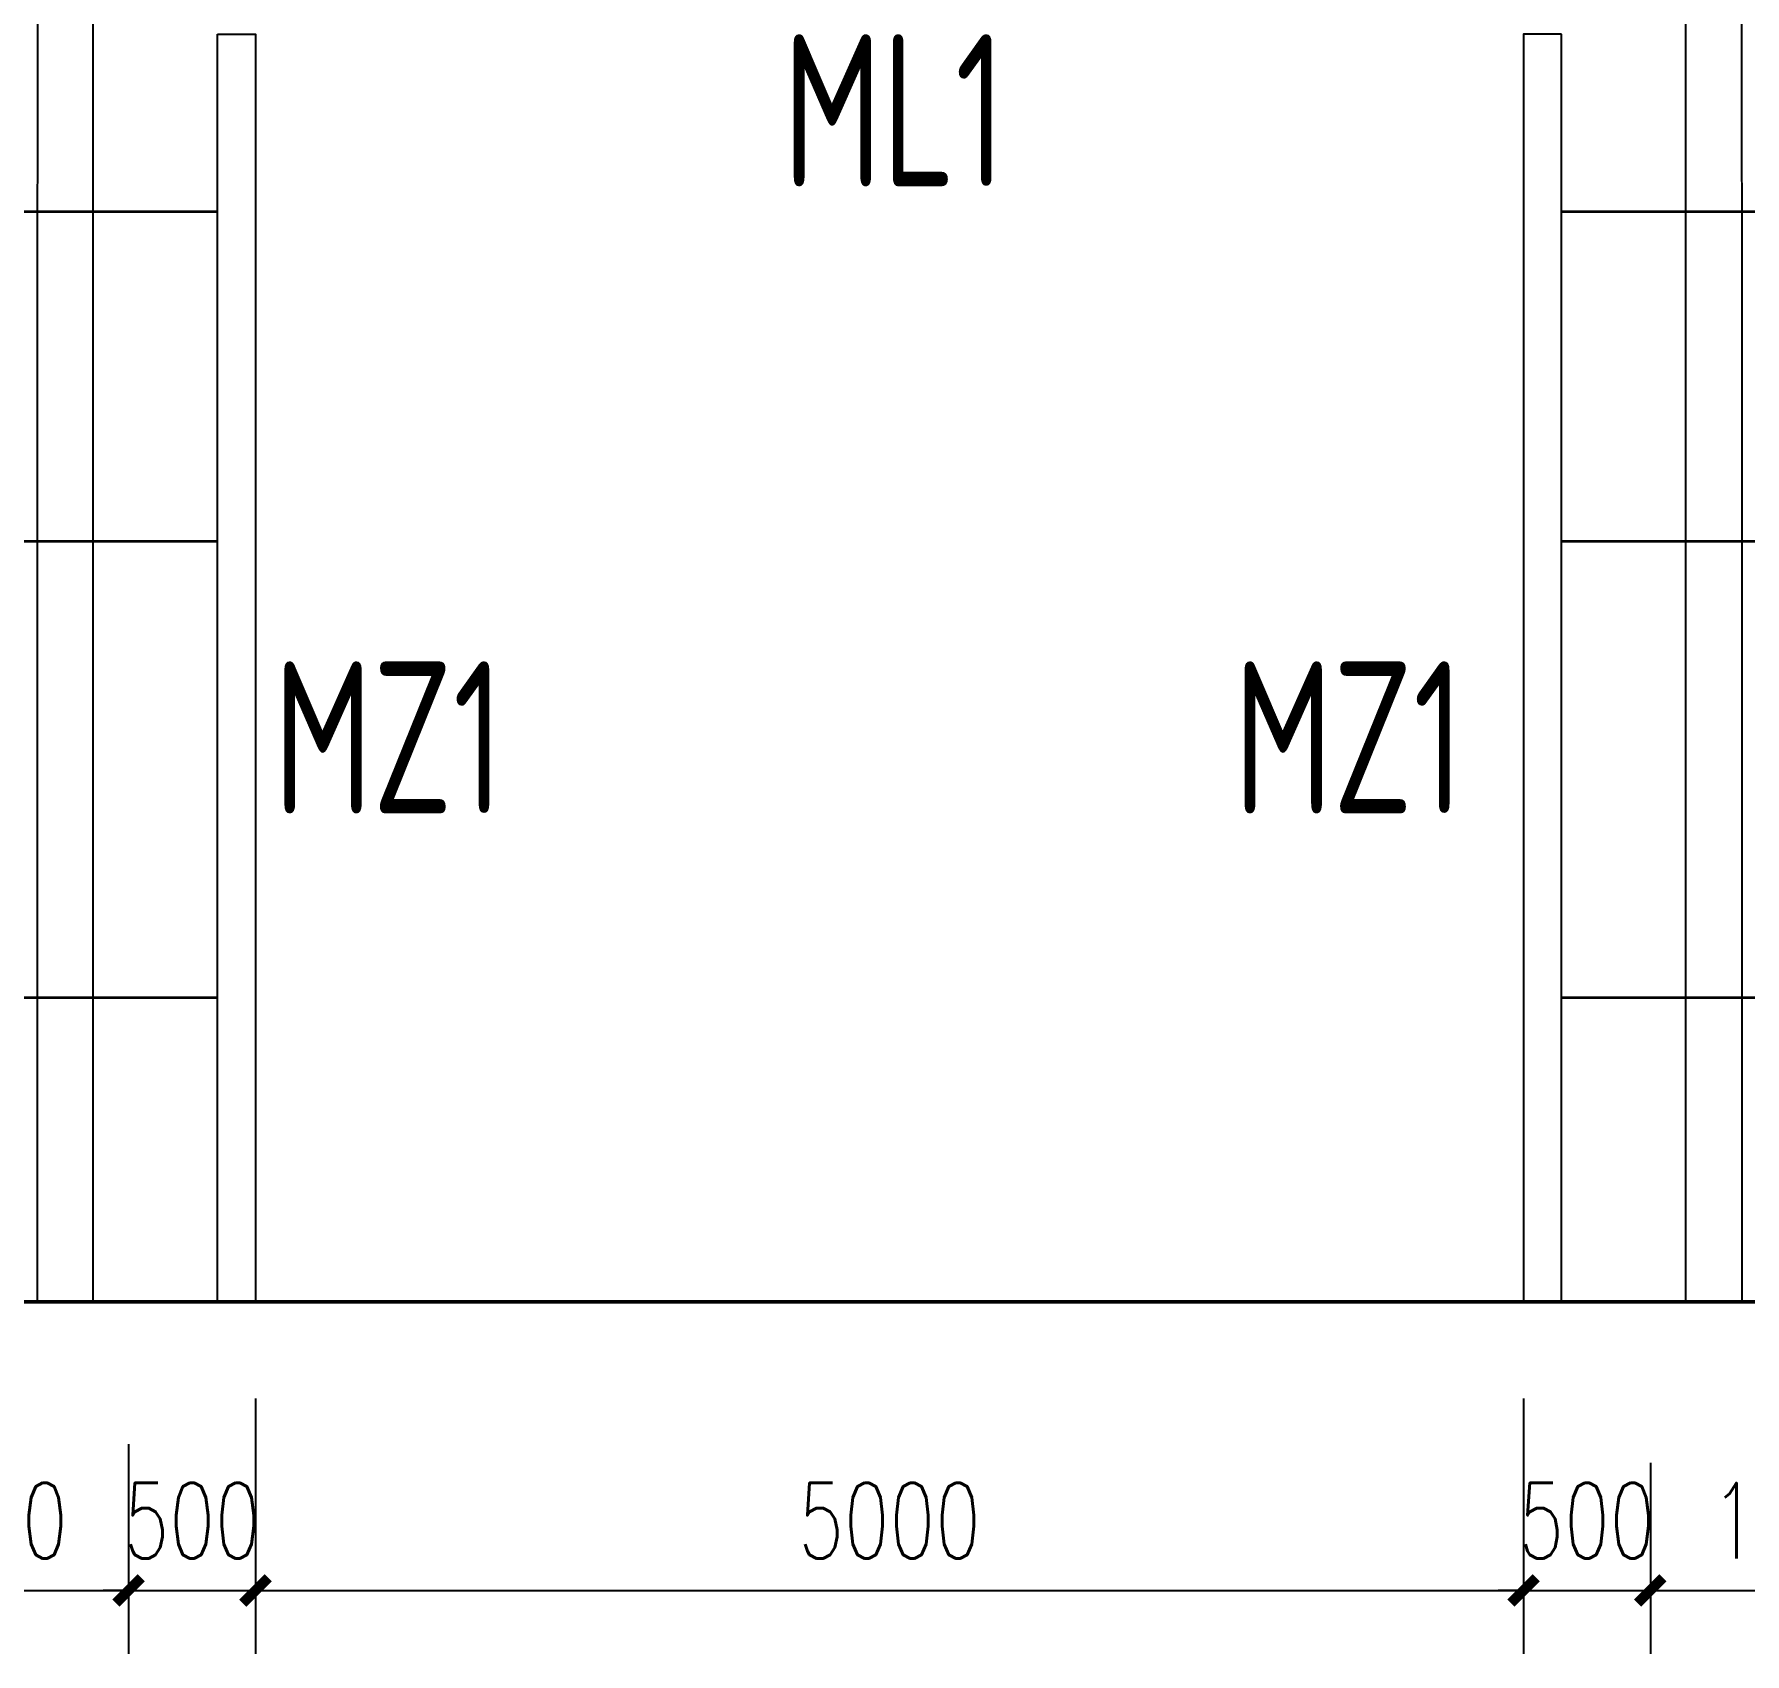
# Model space of a CAD drawing. Extents: x -33967 to 1773478, y -1022458 to -784650.
# Drawn here: x 1432146 to 1438891, y -997010 to -990621 of the extents above; entities that cross this region are included whole.
import ezdxf

# ---------------------------------------------------------------- set-up
doc = ezdxf.new("R2010")
doc.units = 0
doc.header["$LTSCALE"] = 1000
doc.header["$MEASUREMENT"] = 0
doc.linetypes.add('DOTE', pattern=[2.42, 2, -0.2, 0.02, -0.2])
for name, color, linetype in [('AXIS', 3, 'Continuous'), ('DOTE', 1, 'DOTE'), ('GZ', 50, 'Continuous'), ('LT', 27, 'Continuous'), ('TEXT', 7, 'Continuous')]:
    doc.layers.add(name, color=color, linetype=linetype)
doc.styles.add('_TCH_DIM_T3', font='SIMPLEX', dxfattribs={"width": 0.705882, "bigfont": 'GBCBIG'})
doc.styles.add('TSSD_Label', font='tssdeng.shx', dxfattribs={"width": 0.7, "bigfont": 'hztxt.shx'})
doc.dimstyles.new('TCH_100_1', dxfattribs={"dimtxt": 297.5, "dimasz": 100, "dimexe": 250, "dimexo": 300, "dimgap": 126.25, "dimtad": 1, "dimdec": 0, "dimzin": 0, "dimdsep": 46, "dimtxsty": '_TCH_DIM_T3', "dimblk": 'ARCHTICK', "dimcen": 0.09, "dimclrd": 126, "dimclre": 126, "dimclrt": 7, "dimazin": 2, "dimtfac": 1, "dimtdec": 0, "dimtix": 1, "dimtmove": 2, "dimatfit": 3, "dimfxl": 1, "dimtolj": 1, "dimtzin": 0, "dimarcsym": 0})

# ---------------------------------------------------------------- blocks, each defined once
blk = doc.blocks.new('_ArchTick')
at = {"color": 0, "linetype": 'ByBlock', "const_width": 0.4}
blk.add_lwpolyline([(-0.5, -0.5), (0.5, 0.5)], dxfattribs=at)
blk = doc.blocks.new('*D1569')
at = {"color": 126, "lineweight": -2, "transparency": 16777216}
for p, q in [((1433018.6, -996003.1), (1433018.6, -997009.6)), ((1432518.6, -996255.9), (1432518.6, -997009.6)), ((1432518.6, -996759.6), (1432418.6, -996759.6)), ((1432518.6, -996759.6), (1433018.6, -996759.6)), ((1433018.6, -996759.6), (1433118.6, -996759.6))]:
    blk.add_line(p, q, dxfattribs=at)
at = {"layer": 'Defpoints', "color": 0, "transparency": 16777216}
for p in [(1433018.6, -995703.1), (1432518.6, -995955.9), (1433018.6, -996759.6)]:
    blk.add_point(p, dxfattribs=at)
at = {"color": 126, "lineweight": -2, "transparency": 16777216, "xscale": 100, "yscale": 100, "zscale": 100}
blk.add_blockref('_ArchTick', (1432518.6, -996759.6), dxfattribs=at)
at = {"color": 126, "lineweight": -2, "transparency": 16777216, "xscale": 100, "yscale": 100, "zscale": 100, "rotation": 180}
blk.add_blockref('_ArchTick', (1433018.6, -996759.6), dxfattribs=at)
at = {"color": 7, "transparency": 16777216, "insert": (1432768.6, -996484.6), "char_height": 297.5, "attachment_point": 5, "style": '_TCH_DIM_T3'}
blk.add_mtext('\\A1;500', dxfattribs=at)
blk = doc.blocks.new('*D1570')
at = {"color": 126, "lineweight": -2, "transparency": 16777216}
for p, q in [((1433018.6, -996003.1), (1433018.6, -997009.6)), ((1438018.6, -996003.1), (1438018.6, -997009.6)), ((1433018.6, -996759.6), (1438018.6, -996759.6))]:
    blk.add_line(p, q, dxfattribs=at)
at = {"layer": 'Defpoints', "color": 0, "transparency": 16777216}
for p in [(1433018.6, -995703.1), (1438018.6, -995703.1), (1438018.6, -996759.6)]:
    blk.add_point(p, dxfattribs=at)
at = {"color": 126, "lineweight": -2, "transparency": 16777216, "xscale": 100, "yscale": 100, "zscale": 100, "rotation": 180}
blk.add_blockref('_ArchTick', (1433018.6, -996759.6), dxfattribs=at)
at = {"color": 126, "lineweight": -2, "transparency": 16777216, "xscale": 100, "yscale": 100, "zscale": 100}
blk.add_blockref('_ArchTick', (1438018.6, -996759.6), dxfattribs=at)
at = {"color": 7, "transparency": 16777216, "insert": (1435518.6, -996484.6), "char_height": 297.5, "attachment_point": 5, "style": '_TCH_DIM_T3'}
blk.add_mtext('\\A1;5000', dxfattribs=at)
blk = doc.blocks.new('*D1571')
at = {"color": 126, "lineweight": -2, "transparency": 16777216}
for p, q in [((1438018.6, -996003.1), (1438018.6, -997009.6)), ((1438518.6, -996255.9), (1438518.6, -997009.6)), ((1438018.6, -996759.6), (1437918.6, -996759.6)), ((1438018.6, -996759.6), (1438518.6, -996759.6)), ((1438518.6, -996759.6), (1438618.6, -996759.6))]:
    blk.add_line(p, q, dxfattribs=at)
at = {"layer": 'Defpoints', "color": 0, "transparency": 16777216}
for p in [(1438018.6, -995703.1), (1438518.6, -995955.9), (1438518.6, -996759.6)]:
    blk.add_point(p, dxfattribs=at)
at = {"color": 126, "lineweight": -2, "transparency": 16777216, "xscale": 100, "yscale": 100, "zscale": 100}
blk.add_blockref('_ArchTick', (1438018.6, -996759.6), dxfattribs=at)
at = {"color": 126, "lineweight": -2, "transparency": 16777216, "xscale": 100, "yscale": 100, "zscale": 100, "rotation": 180}
blk.add_blockref('_ArchTick', (1438518.6, -996759.6), dxfattribs=at)
at = {"color": 7, "transparency": 16777216, "insert": (1438268.6, -996484.6), "char_height": 297.5, "attachment_point": 5, "style": '_TCH_DIM_T3'}
blk.add_mtext('\\A1;500', dxfattribs=at)
blk = doc.blocks.new('*D1580')
at = {"color": 126, "lineweight": -2, "transparency": 16777216}
for p, q in [((1431318.6, -996003.1), (1431318.6, -997009.6)), ((1432518.6, -996183), (1432518.6, -997009.6)), ((1431318.6, -996759.6), (1432518.6, -996759.6))]:
    blk.add_line(p, q, dxfattribs=at)
at = {"layer": 'Defpoints', "color": 0, "transparency": 16777216}
for p in [(1431318.6, -995703.1), (1432518.6, -995883), (1432518.6, -996759.6)]:
    blk.add_point(p, dxfattribs=at)
at = {"color": 126, "lineweight": -2, "transparency": 16777216, "xscale": 100, "yscale": 100, "zscale": 100, "rotation": 180}
blk.add_blockref('_ArchTick', (1431318.6, -996759.6), dxfattribs=at)
at = {"color": 126, "lineweight": -2, "transparency": 16777216, "xscale": 100, "yscale": 100, "zscale": 100}
blk.add_blockref('_ArchTick', (1432518.6, -996759.6), dxfattribs=at)
at = {"color": 7, "transparency": 16777216, "insert": (1431918.6, -996484.6), "char_height": 297.5, "attachment_point": 5, "style": '_TCH_DIM_T3'}
blk.add_mtext('\\A1;1200', dxfattribs=at)
blk = doc.blocks.new('*D1581')
at = {"color": 126, "lineweight": -2, "transparency": 16777216}
for p, q in [((1439718.6, -996076), (1439718.6, -997009.6)), ((1438518.6, -996255.9), (1438518.6, -997009.6)), ((1438518.6, -996759.6), (1439718.6, -996759.6))]:
    blk.add_line(p, q, dxfattribs=at)
at = {"layer": 'Defpoints', "color": 0, "transparency": 16777216}
for p in [(1439718.6, -995776), (1438518.6, -995955.9), (1439718.6, -996759.6)]:
    blk.add_point(p, dxfattribs=at)
at = {"color": 126, "lineweight": -2, "transparency": 16777216, "xscale": 100, "yscale": 100, "zscale": 100, "rotation": 180}
blk.add_blockref('_ArchTick', (1438518.6, -996759.6), dxfattribs=at)
at = {"color": 126, "lineweight": -2, "transparency": 16777216, "xscale": 100, "yscale": 100, "zscale": 100}
blk.add_blockref('_ArchTick', (1439718.6, -996759.6), dxfattribs=at)
at = {"color": 7, "transparency": 16777216, "insert": (1439118.6, -996484.6), "char_height": 297.5, "attachment_point": 5, "style": '_TCH_DIM_T3'}
blk.add_mtext('\\A1;1200', dxfattribs=at)

msp = doc.modelspace()

# ---------------------------------------------------------------- linework, layer by layer
at = {"layer": 'AXIS', "color": 6, "linetype": 'ByBlock'}
for points in [[(1432868.6, -990621.5), (1433018.6, -990621.5), (1433018.6, -995621.5), (1432868.6, -995621.5)], [(1438168.6, -990621.5), (1438018.6, -990621.5), (1438018.6, -995621.5), (1438168.6, -995621.5)]]:
    msp.add_lwpolyline(points, close=True, dxfattribs=at)
at = {"layer": 'DOTE', "linetype": 'DOTE', "const_width": 15}
msp.add_lwpolyline([(1463018.8, -995621.5), (1408018.4, -995621.5), (1408018.4, -995771.5), (1407256.5, -995771.5)], dxfattribs=at)
at = {"layer": 'DOTE', "color": 1, "linetype": 'DOTE', "const_width": 15}
msp.add_lwpolyline([(1408018.4, -995621.5), (1463018.8, -995621.5), (1463018.8, -995771.5), (1463780.6, -995771.5)], dxfattribs=at)
at = {"layer": 'GZ', "color": 8}
for points in [[(1432378.6, -995621.5), (1432378.9, -986784.9), (1432159.3, -986801.1), (1432158.6, -995621.5)], [(1438658.6, -995621.5), (1438658.6, -986769.3), (1438878.1, -986787.3), (1438878.6, -995621.5)]]:
    msp.add_lwpolyline(points, close=True, dxfattribs=at)
at = {"layer": 'LT', "linetype": 'ByBlock', "const_width": 10}
for points in [[(1408058.6, -991321.5), (1432868.6, -991321.5)], [(1438168.6, -991321.5), (1462978.3, -991321.5)], [(1408058.6, -992621.5), (1432868.6, -992621.5)], [(1438168.6, -992621.5), (1462978.3, -992621.5)], [(1408058.6, -994421.5), (1432868.6, -994421.5)], [(1438168.6, -994421.5), (1462978.3, -994421.5)]]:
    msp.add_lwpolyline(points, dxfattribs=at)

# ---------------------------------------------------------------- texts
at = {"layer": 'TEXT', "style": 'TSSD_Label', "width": 0.7}
for s, p in [('ML1', (1435098.2, -991221.5)), ('MZ1', (1433089.7, -993694.9)), ('MZ1', (1436875.7, -993694.9))]:
    msp.add_text(s, height=600, dxfattribs=at).set_placement(p)

# ---------------------------------------------------------------- dimensions: what is measured, and where the dimension line sits
for base, p1, p2, picture, middle in [((1432518.6, -996759.6), (1431318.6, -995703.1), (1432518.6, -995883), '*D1580', (1431918.6, -996484.6)), ((1433018.6, -996759.6), (1432518.6, -995955.9), (1433018.6, -995703.1), '*D1569', (1432768.6, -996484.6)), ((1438018.6, -996759.6), (1433018.6, -995703.1), (1438018.6, -995703.1), '*D1570', (1435518.6, -996484.6)), ((1438518.6, -996759.6), (1438018.6, -995703.1), (1438518.6, -995955.9), '*D1571', (1438268.6, -996484.6)), ((1439718.6, -996759.6), (1438518.6, -995955.9), (1439718.6, -995776), '*D1581', (1439118.6, -996484.6))]:
    dim = msp.add_linear_dim(base=base, p1=p1, p2=p2, dimstyle='TCH_100_1')
    dim.commit()
    dim.dimension.update_dxf_attribs({"geometry": picture, "text_midpoint": middle})

doc.saveas('drawing.dxf')
